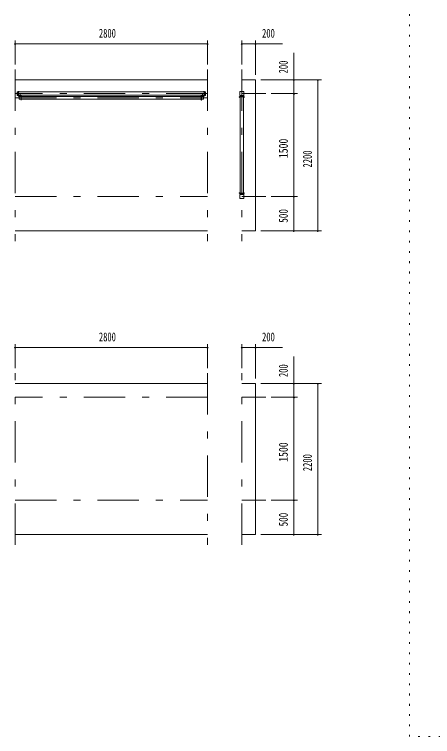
# Model space of a CAD drawing. Units: millimetres, scale not verified. Extents: x -22148 to 22152, y -10500 to 10500.
# Drawn here: x -13301 to -7215, y -10500 to 23 of the extents above; entities that cross this region are included whole.
import ezdxf
from ezdxf.enums import TextEntityAlignment as Align

# ---------------------------------------------------------------- set-up
doc = ezdxf.new("R2010")
doc.units = ezdxf.units.MM
doc.header["$LTSCALE"] = 50
doc.linetypes.add('USER3', pattern=[24, 12, -5, 2, -5])
doc.linetypes.add('USER5', pattern=[3, 0.5, -2.5])
for name, color, linetype, lineweight in [('0-2_1-0BOLD', 7, 'Continuous', 18), ('0-3_1-2CENTER', 3, 'USER3', 18), ('0-5_1-5DIM', 3, 'Continuous', 18), ('0-D_F-E_J_ADD', 5, 'USER5', 18)]:
    doc.layers.add(name, color=color, linetype=linetype, lineweight=lineweight)
doc.styles.add('ＭＳ ゴシック', font='')
doc.styles.get('ＭＳ ゴシック').set_extended_font_data('MS Gothic')

msp = doc.modelspace()

# ---------------------------------------------------------------- linework, layer by layer
at = {"layer": '0-2_1-0BOLD'}
for p, q in [((-10490.69, -930.32), (-13290.69, -930.32)), ((-13260.69, -1105.42), (-13260.69, -1155.23)), ((-13232.29, -1103.82), (-13259.09, -1103.82)), ((-13232.29, -1156.82), (-13259.09, -1156.82)), ((-13246.79, -1158.33), (-13246.79, -1156.83)), ((-13243.58, -1102.22), (-13243.58, -1098.73)), ((-13240.69, -1158.33), (-13242.19, -1156.83)), ((-13240.69, -1156.83), (-13239.19, -1158.33)), ((-13237.8, -1098.73), (-13237.8, -1102.22)), ((-13230.69, -1105.82), (-13230.69, -1105.42)), ((-13230.69, -1154.82), (-13230.69, -1155.22)), ((-10550.7, -1105.82), (-10550.7, -1105.42)), ((-10550.7, -1154.82), (-10550.7, -1155.22)), ((-10522.29, -1103.82), (-10549.1, -1103.82)), ((-10549.1, -1105.42), (-10522.29, -1105.42)), ((-10549.1, -1105.42), (-10549.1, -1105.82)), ((-10549.1, -1156.82), (-10522.29, -1156.82)), ((-10543.58, -1102.22), (-10543.58, -1098.73)), ((-10542.19, -1158.33), (-10540.69, -1156.83)), ((-10539.19, -1156.83), (-10540.69, -1158.33)), ((-10537.81, -1098.73), (-10537.81, -1102.22)), ((-10520.69, -1155.23), (-10520.69, -1105.42)), ((-10020.69, -1155.72), (-10020.69, -1104.92)), ((-10018.39, -1104.92), (-10018.39, -1155.73)), ((-9965.29, -1102.62), (-10016.09, -1102.62)), ((-10016.08, -1100.32), (-9965.28, -1100.32)), ((-9962.99, -1104.92), (-9962.99, -1155.73)), ((-9960.68, -1155.73), (-9960.68, -1104.92)), ((-13237.69, -1166.23), (-13243.69, -1166.23)), ((-13243.58, -1162.82), (-13243.58, -1158.33)), ((-13237.8, -1158.33), (-13237.8, -1162.82)), ((-13237.69, -1163.33), (-13237.69, -1166.23)), ((-10580.7, -1171.42), (-13200.69, -1171.42)), ((-13200.69, -1214.12), (-10580.7, -1214.12)), ((-10543.7, -1166.23), (-10543.7, -1163.33)), ((-10543.58, -1162.82), (-10543.58, -1158.33)), ((-10537.81, -1158.33), (-10537.81, -1162.82)), ((-10026.59, -1183.33), (-10023.69, -1183.33)), ((-10018.69, -1177.44), (-10023.19, -1177.44)), ((-10023.19, -1183.21), (-10018.69, -1183.21)), ((-10018.69, -1180.33), (-10017.19, -1178.83)), ((-10018.69, -1181.83), (-10017.19, -1180.33)), ((-10017.19, -1188.73), (-10017.19, -1161.93)), ((-9965.29, -1158.03), (-10016.09, -1158.03)), ((-10016.08, -1160.33), (-9965.28, -1160.33)), ((-10015.19, -1190.33), (-10015.59, -1190.33)), ((-9966.19, -1190.33), (-9965.79, -1190.33)), ((-9964.19, -1188.73), (-9964.19, -1161.93)), ((-9962.59, -1186.58), (-9964.19, -1186.58)), ((-9962.59, -1177.44), (-9959.1, -1177.44)), ((-9959.1, -1183.21), (-9962.59, -1183.21)), ((-10023.69, -2577.32), (-10026.59, -2577.32)), ((-10026.59, -2583.32), (-10026.59, -2577.32)), ((-10018.69, -2577.44), (-10023.19, -2577.44)), ((-10023.19, -2583.21), (-10018.69, -2583.21)), ((-10020.68, -2604.92), (-10020.68, -2655.73)), ((-10017.19, -2580.32), (-10018.69, -2578.82)), ((-10018.69, -2580.32), (-10017.19, -2581.82)), ((-10017.19, -2586.42), (-10018.69, -2586.42)), ((-10018.39, -2655.73), (-10018.39, -2604.92)), ((-10017.19, -2571.92), (-10017.19, -2598.72)), ((-10016.09, -2602.62), (-9965.29, -2602.62)), ((-9965.28, -2600.32), (-10016.08, -2600.32)), ((-10015.19, -2570.32), (-10015.59, -2570.32)), ((-9966.19, -2570.32), (-9965.79, -2570.32)), ((-9964.19, -2571.92), (-9964.19, -2598.72)), ((-9962.99, -2655.73), (-9962.99, -2604.92)), ((-9959.1, -2577.44), (-9962.59, -2577.44)), ((-9962.59, -2583.21), (-9959.1, -2583.21)), ((-9960.68, -2604.92), (-9960.68, -2655.73)), ((-10016.09, -2658.03), (-9965.29, -2658.03)), ((-9965.28, -2660.33), (-10016.08, -2660.33)), ((-13290.69, -3130.32), (-10490.69, -3130.32)), ((-9990.69, -3130.32), (-9790.69, -3130.32)), ((-10490.69, -5355.33), (-13290.69, -5355.33)), ((-13290.69, -7555.32), (-10490.69, -7555.32)), ((-9990.69, -7555.32), (-9790.69, -7555.32))]:
    msp.add_line(p, q, dxfattribs=at)
for points in [[(-9790.69, -3130.32), (-9790.69, -930.32), (-9990.69, -930.32)], [(-13259.09, -1155.23), (-13259.09, -1105.42), (-13232.29, -1105.42), (-13232.29, -1105.82)], [(-13259.09, -1155.23), (-13232.29, -1155.23), (-13232.29, -1154.82)], [(-13246.94, -1103.83), (-13246.94, -1102.22), (-13234.44, -1102.22), (-13234.44, -1103.83)], [(-13246.79, -1158.33), (-13234.59, -1158.33), (-13234.59, -1156.83)], [(-13234.92, -1102.22), (-13234.92, -1098.73), (-13235.79, -1098.22), (-13245.59, -1098.22), (-13246.47, -1098.73), (-13246.47, -1102.22)], [(-13227.49, -1156.82), (-13203.89, -1156.82), (-13203.89, -1224.63), (-13200.69, -1224.63), (-13200.69, -1156.82)], [(-10553.9, -1156.82), (-10577.49, -1156.82), (-10577.49, -1224.63), (-10580.7, -1224.63), (-10580.7, -1156.82)], [(-10522.29, -1105.42), (-10522.29, -1155.23), (-10549.1, -1155.23), (-10549.1, -1154.82)], [(-10546.94, -1103.83), (-10546.94, -1102.22), (-10534.44, -1102.22), (-10534.44, -1103.83)], [(-10534.59, -1156.83), (-10534.59, -1158.33), (-10546.79, -1158.33), (-10546.79, -1156.83)], [(-10534.92, -1102.22), (-10534.92, -1098.73), (-10535.8, -1098.22), (-10545.59, -1098.22), (-10546.47, -1098.73), (-10546.47, -1102.22)], [(-13234.92, -1158.33), (-13234.92, -1162.82), (-13235.79, -1163.33), (-13245.59, -1163.33), (-13246.47, -1162.82), (-13246.47, -1158.33)], [(-13237.69, -1166.23), (-13238.69, -1167.23), (-13242.69, -1167.23), (-13243.69, -1166.23), (-13243.69, -1163.33)], [(-13203.89, -1171.42), (-13232.74, -1171.42), (-13232.74, -1214.12), (-13203.89, -1214.12)], [(-10577.5, -1214.12), (-10548.65, -1214.12), (-10548.65, -1171.42), (-10577.5, -1171.42)], [(-10546.47, -1158.33), (-10546.47, -1162.82), (-10545.59, -1163.33), (-10535.8, -1163.33), (-10534.92, -1162.82), (-10534.92, -1158.33)], [(-10537.69, -1163.33), (-10537.69, -1166.23), (-10538.69, -1167.23), (-10542.69, -1167.23), (-10543.69, -1166.23), (-10537.69, -1166.23)], [(-10023.69, -1177.33), (-10026.59, -1177.33), (-10027.59, -1178.33), (-10027.59, -1182.33), (-10026.59, -1183.33), (-10026.59, -1177.33)], [(-10018.69, -1186.1), (-10023.19, -1186.1), (-10023.69, -1185.23), (-10023.69, -1175.43), (-10023.19, -1174.55), (-10018.69, -1174.55)], [(-10017.19, -1174.23), (-10018.69, -1174.23), (-10018.69, -1186.43), (-10017.19, -1186.43)], [(-9965.79, -1161.93), (-10015.59, -1161.93), (-10015.59, -1188.73), (-10015.19, -1188.73)], [(-9965.79, -1161.93), (-9965.79, -1188.73), (-9966.19, -1188.73)], [(-9962.59, -1186.58), (-9962.59, -1174.08), (-9964.19, -1174.08)], [(-9962.59, -1174.55), (-9959.1, -1174.55), (-9958.59, -1175.43)], [(-9958.59, -1175.43), (-9958.59, -1185.23), (-9959.1, -1186.1), (-9962.59, -1186.1)], [(-10026.59, -2577.32), (-10027.59, -2578.32), (-10027.59, -2582.32), (-10026.59, -2583.32), (-10023.69, -2583.32)], [(-10018.69, -2574.55), (-10023.19, -2574.55), (-10023.69, -2575.42), (-10023.69, -2585.22), (-10023.19, -2586.1), (-10018.69, -2586.1)], [(-10018.69, -2586.42), (-10018.69, -2574.22), (-10017.19, -2574.22)], [(-10015.59, -2598.72), (-9965.79, -2598.72), (-9965.79, -2571.92), (-9966.19, -2571.92)], [(-10015.59, -2598.72), (-10015.59, -2571.92), (-10015.19, -2571.92)], [(-9964.19, -2586.57), (-9962.59, -2586.57), (-9962.59, -2574.07), (-9964.19, -2574.07)], [(-9962.59, -2574.55), (-9959.1, -2574.55), (-9958.59, -2575.42), (-9958.59, -2585.22), (-9959.1, -2586.1), (-9962.59, -2586.1)], [(-9790.69, -7555.32), (-9790.69, -5355.33), (-9990.69, -5355.33)]]:
    msp.add_lwpolyline(points, dxfattribs=at)
for points in [[(-10522.69, -1154.82), (-10522.69, -1105.82), (-13258.69, -1105.82), (-13258.69, -1154.82)], [(-10015.19, -1162.33), (-9966.19, -1162.33), (-9966.19, -2598.32), (-10015.19, -2598.32)]]:
    msp.add_lwpolyline(points, close=True, dxfattribs=at)
for centre, radius, start, end in [((-13259.09, -1105.42), 1.6, 90, 180), ((-13259.09, -1155.23), 1.6, 180, 270), ((-13245.02, -1100.54), 2.32, 51.45377, 90), ((-13240.69, -1106.74), 8.51, 70.16867, 109.82912), ((-13236.36, -1100.54), 2.32, 90, 128.53143), ((-13232.29, -1105.42), 1.6, 0, 90), ((-13232.29, -1155.22), 1.6, 270, 0), ((-13227.49, -1153.62), 3.2, 202.02827, 270), ((-13203.89, -1156.82), 3.2, 0, 38.68428), ((-10577.5, -1156.82), 3.2, 141.31572, 180), ((-10553.9, -1153.62), 3.2, 270, 337.97173), ((-10549.1, -1105.42), 1.6, 90, 180), ((-10549.1, -1155.22), 1.6, 180, 270), ((-10545.03, -1100.54), 2.32, 51.46857, 90), ((-10540.69, -1106.74), 8.51, 70.17088, 109.83133), ((-10536.36, -1100.54), 2.32, 90, 128.54623), ((-10522.29, -1105.42), 1.6, 0, 90), ((-10522.29, -1155.23), 1.6, 270, 0), ((-10016.08, -1104.92), 4.6, 90, 180), ((-10016.08, -1155.73), 4.6, 180, 270), ((-10016.09, -1104.92), 2.3, 90, 180), ((-10016.09, -1155.73), 2.3, 180, 270), ((-9965.29, -1104.92), 2.3, 0, 90), ((-9965.29, -1155.73), 2.3, 270, 0), ((-9965.28, -1104.92), 4.6, 0, 90), ((-9965.28, -1155.73), 4.6, 270, 0), ((-13245.02, -1161.01), 2.32, 270, 308.54623), ((-13240.69, -1154.82), 8.51, 250.17088, 289.83133), ((-13236.36, -1161.01), 2.32, 231.46857, 270), ((-10545.03, -1161.01), 2.32, 270, 308.53143), ((-10540.69, -1154.82), 8.51, 250.16867, 289.82912), ((-10536.36, -1161.01), 2.32, 231.45377, 270), ((-10021.38, -1176), 2.32, 180, 218.54623), ((-10015.18, -1180.33), 8.51, 160.17088, 199.83133), ((-10021.37, -1184.66), 2.32, 141.46857, 180), ((-10015.59, -1161.93), 1.6, 90, 180), ((-10015.59, -1188.73), 1.6, 180, 270), ((-9965.79, -1161.93), 1.6, 0, 90), ((-9965.79, -1188.73), 1.6, 270, 0), ((-9960.91, -1176), 2.32, 321.45377, 0), ((-9960.91, -1184.66), 2.32, 0, 38.53143), ((-9967.1, -1180.33), 8.51, 340.16867, 19.82912), ((-10021.38, -2584.65), 2.32, 141.45377, 180), ((-10021.37, -2575.99), 2.32, 180, 218.53143), ((-10015.18, -2580.32), 8.51, 160.16867, 199.82912), ((-10016.08, -2604.92), 4.6, 90, 180), ((-10016.09, -2604.92), 2.3, 90, 180), ((-10015.59, -2571.92), 1.6, 90, 180), ((-10015.59, -2598.72), 1.6, 180, 270), ((-9965.79, -2571.92), 1.6, 0, 90), ((-9965.79, -2598.72), 1.6, 270, 0), ((-9965.29, -2604.92), 2.3, 0, 90), ((-9965.28, -2604.92), 4.6, 0, 90), ((-9960.91, -2575.99), 2.32, 321.46857, 360), ((-9960.91, -2584.65), 2.32, 0, 38.54623), ((-9967.1, -2580.32), 8.51, 340.17088, 19.83133), ((-10016.08, -2655.73), 4.6, 180, 270), ((-10016.09, -2655.73), 2.3, 180, 270), ((-9965.29, -2655.73), 2.3, 270, 0), ((-9965.28, -2655.73), 4.6, 270, 0)]:
    msp.add_arc(centre, radius, start, end, dxfattribs=at)
at = {"layer": '0-3_1-2CENTER'}
for p, q in [((-13290.69, -780.33), (-13290.69, -3280.32)), ((-10490.69, -780.33), (-10490.69, -3280.32)), ((-9990.69, -780.33), (-9990.69, -3280.32)), ((-10490.69, -1130.32), (-13290.69, -1130.32)), ((-13240.69, -1094.54), (-13240.69, -1171.39)), ((-13215.69, -1176.42), (-13215.69, -1129.62)), ((-10565.7, -1129.62), (-10565.7, -1176.42)), ((-10540.69, -1171.39), (-10540.69, -1094.54)), ((-9990.69, -1130.32), (-9640.69, -1130.32)), ((-13290.69, -1192.77), (-10490.69, -1192.77)), ((-9954.91, -1180.33), (-10031.76, -1180.33)), ((-13290.69, -2630.32), (-10490.69, -2630.32)), ((-10031.76, -2580.32), (-9954.91, -2580.32)), ((-9990.69, -2630.32), (-9640.69, -2630.32)), ((-13290.69, -7705.32), (-13290.69, -5205.33)), ((-10490.69, -5205.33), (-10490.69, -7705.32)), ((-9990.69, -7705.32), (-9990.69, -5205.33)), ((-10490.69, -5555.33), (-13290.69, -5555.33)), ((-9640.69, -5555.33), (-9990.69, -5555.33)), ((-13290.69, -7055.32), (-10490.69, -7055.32)), ((-9990.69, -7055.32), (-9640.69, -7055.32))]:
    msp.add_line(p, q, dxfattribs=at)
at = {"layer": '0-5_1-5DIM'}
for p, q in [((-13280.69, -405.32), (-13300.69, -405.32)), ((-13290.69, -355.32), (-13290.69, -705.32)), ((-10490.69, -405.32), (-13290.69, -405.32)), ((-10480.69, -405.32), (-10500.69, -405.32)), ((-10490.69, -355.32), (-10490.69, -705.32)), ((-9980.69, -405.32), (-10000.69, -405.32)), ((-9990.69, -355.32), (-9990.69, -705.32)), ((-9398.19, -405.32), (-9990.69, -405.32)), ((-9780.69, -405.32), (-9800.69, -405.32)), ((-9790.69, -855.32), (-9790.69, -355.32)), ((-9232.7, -3130.32), (-9232.7, -537.82)), ((-8832.7, -930.32), (-9715.69, -930.32)), ((-9222.7, -930.32), (-9242.7, -930.32)), ((-8872.7, -930.32), (-8892.7, -930.32)), ((-8882.7, -3130.32), (-8882.7, -930.32)), ((-9565.69, -1130.32), (-9182.7, -1130.32)), ((-9222.7, -1130.32), (-9242.7, -1130.32)), ((-9565.69, -2630.32), (-9182.7, -2630.32)), ((-9222.7, -2630.32), (-9242.7, -2630.32)), ((-9715.69, -3130.32), (-8832.7, -3130.32)), ((-9222.7, -3130.32), (-9242.7, -3130.32)), ((-8872.7, -3130.32), (-8892.7, -3130.32)), ((-13280.69, -4830.33), (-13300.69, -4830.33)), ((-13290.69, -5130.32), (-13290.69, -4780.33)), ((-13290.69, -4830.33), (-10490.69, -4830.33)), ((-10480.69, -4830.33), (-10500.69, -4830.33)), ((-10490.69, -4780.33), (-10490.69, -5130.32)), ((-9980.69, -4830.33), (-10000.69, -4830.33)), ((-9990.69, -5130.32), (-9990.69, -4780.33)), ((-9990.69, -4830.33), (-9398.19, -4830.33)), ((-9780.69, -4830.33), (-9800.69, -4830.33)), ((-9790.69, -5280.33), (-9790.69, -4780.33)), ((-9232.7, -4962.82), (-9232.7, -7555.32)), ((-8832.7, -5355.32), (-9715.69, -5355.32)), ((-9222.7, -5355.33), (-9242.7, -5355.33)), ((-8872.7, -5355.33), (-8892.7, -5355.33)), ((-8882.7, -7555.32), (-8882.7, -5355.32)), ((-9565.69, -5555.33), (-9182.7, -5555.33)), ((-9222.7, -5555.33), (-9242.7, -5555.33)), ((-9565.69, -7055.32), (-9182.7, -7055.32)), ((-9222.7, -7055.32), (-9242.7, -7055.32)), ((-8832.7, -7555.32), (-9715.69, -7555.32)), ((-9222.7, -7555.32), (-9242.7, -7555.32)), ((-8872.7, -7555.32), (-8892.7, -7555.32))]:
    msp.add_line(p, q, dxfattribs=at)
for centre in [(-13290.69, -405.32), (-10490.69, -405.32), (-9990.69, -405.32), (-9790.69, -405.32), (-9232.7, -930.32), (-8882.7, -930.32), (-9232.7, -1130.32), (-9232.7, -2630.32), (-9232.7, -3130.32), (-8882.7, -3130.32), (-13290.69, -4830.33), (-10490.69, -4830.33), (-9990.69, -4830.33), (-9790.69, -4830.33), (-9232.7, -5355.33), (-8882.7, -5355.33), (-9232.7, -5555.33), (-9232.7, -7055.32), (-9232.7, -7555.32), (-8882.7, -7555.32)]:
    msp.add_arc(centre, 10, 180, 0, dxfattribs=at)
at = {"layer": '0-D_F-E_J_ADD'}
msp.add_lwpolyline([(22151.87, -10500), (-7548.13, -10500), (-7548.13, 10500), (22151.87, 10500)], close=True, dxfattribs=at)

# ---------------------------------------------------------------- texts
at = {"layer": '0-5_1-5DIM', "color": 7, "style": 'ＭＳ ゴシック', "width": 0.7}
for s, p in [('2800', (-12071.96, -355.32)), ('200', (-9696.7, -355.32)), ('2800', (-12071.96, -4780.33)), ('200', (-9696.7, -4780.33))]:
    msp.add_text(s, height=130.2, dxfattribs=at).set_placement(p, align=Align.BOTTOM_LEFT)
at = {"layer": '0-5_1-5DIM', "color": 7, "style": 'ＭＳ ゴシック'}
for s, width, p in [('200', 0.7, (-9282.7, -836.34)), ('1500', 0.8, (-9282.7, -2071.31)), ('2200', 0.7, (-8932.7, -2207.75)), ('500', 0.75, (-9282.7, -3012.77)), ('200', 0.7, (-9282.7, -5261.34)), ('1500', 0.8, (-9282.7, -6496.31)), ('2200', 0.7, (-8932.7, -6632.75)), ('500', 0.75, (-9282.7, -7437.77))]:
    msp.add_text(s, height=130.2, rotation=90, dxfattribs=dict(at, width=width)).set_placement(p, align=Align.BOTTOM_LEFT)

doc.saveas('drawing.dxf')
